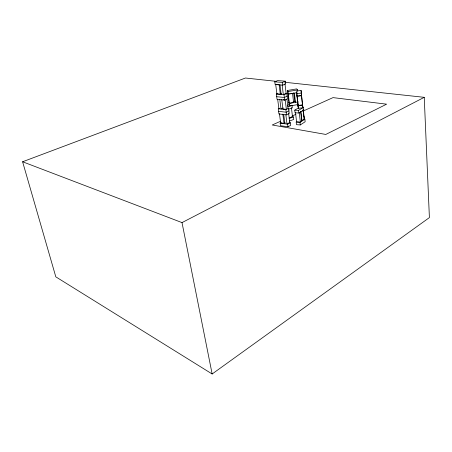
<?xml version="1.0" encoding="UTF-8"?>
<svg xmlns="http://www.w3.org/2000/svg" width="452" height="452" viewBox="0 0 452 452"><rect width="100%" height="100%" fill="white"/><g stroke="black" fill="none" stroke-linecap="round" stroke-linejoin="round"><path stroke-width="0.68" d="M302.783 107.791L302.461 102.384L302.783 107.791L298.393 108.299L298.427 105.485M297.037 93.615L296.987 96.287L301.405 95.762L301.1 90.468L296.732 90.988L296.676 93.632L298.088 105.44L302.484 104.926L301.1 90.468M276.308 81.343L245.453 78.015L22.6 161.765L55.811 276.839L212.146 373.985L429.4 217.598L424.242 97.327L284.72 82.253M304.863 119.181L299.953 122.339L296.173 122.074L296.484 124.667L300.258 124.944L305.156 121.757L304.863 119.181L303.608 119.096M298.862 113.028L303.806 109.949L303.507 107.333L298.552 110.39L294.749 110.169L295.066 112.797L298.862 113.028L298.552 110.39M294.749 110.169L298.619 107.808M281.217 122.605L280.121 123.153L280.455 125.724L287.986 126.746L290.709 125.345L290.393 122.758L289.02 122.577M22.6 161.765L182.009 222.604L424.242 97.327M280.121 123.153L287.664 124.153L290.393 122.758M279.455 113.695L280.635 122.893L284.014 123.34L285.15 122.763M286.506 114.859L289.252 113.497L288.608 108.243L285.85 109.587L278.262 108.729L278.935 113.949L286.506 114.859L285.85 109.587M288.93 110.87L286.178 112.226L278.601 111.345M283.223 107.971L281.02 109.039L279.822 99.643M278.262 108.729L279.364 108.197M277.483 93.541L276.364 94.05L277.053 99.367L284.67 100.129L287.449 98.819L286.788 93.474L285.059 93.315M287.122 96.152L284.336 97.451L276.709 96.711M276.364 94.05L284.003 94.762L286.788 93.474M278.409 84.513L275.669 84.292L276.895 93.813L280.308 94.129L281.472 93.598M280.556 121.243L272.245 124.989L325.796 134.442L386.607 104.175L333.011 97.615L302.947 111.158M292.071 116.057L295.913 114.328M282.799 85.14L285.613 83.886L285.28 81.174L277.607 80.597L274.788 81.829L275.138 84.524L282.799 85.14L282.46 82.417L285.28 81.174M289.438 121.04L293.727 119.447L293.421 116.915L292.065 116.576M289.201 117.899L292.495 116.684L291.399 107.632M289.127 118.497L293.421 116.915M288.619 109.181L292.325 107.847L292.015 105.282M287.687 106.83L291.393 105.502M287.444 105.322L289.297 104.661M297.06 92.671L288.393 94.174L287.625 93.118L287.308 90.519L296.727 88.886L297.552 89.914L297.704 91.225M287.308 90.519L288.077 91.558L297.552 89.914M289.466 93.762L288.252 93.976L289.376 103.197L293.608 102.463L292.506 93.236M290.681 93.553L291.896 93.344M293.427 101.485L295.433 101.141M297.891 104.581L289.834 105.983L289.065 104.864L288.749 102.299L289.523 103.406L298.258 101.886M296.676 93.632L301.1 93.101M298.252 95.909L300.778 95.609M302.484 105.163L298.083 105.678L298.393 108.299M274.788 81.829L282.46 82.417M283.127 99.677L285.195 99.881L286.37 109.333L282.935 108.943L281.749 99.536M293.111 101.773L293.608 102.463M302.173 104L303.094 107.503M303.512 115.661L304.219 117.311L304.512 119.865M297.67 104.129L298.557 106.214M298.636 108.277L297.749 106.163L297.523 104.242M182.009 222.604L212.146 373.985M277.692 99.429L278.895 108.802M279.98 84.914L281.189 94.502M283.72 114.525L284.89 123.786M279.093 84.569L280.308 94.129M282.839 114.102L284.014 123.34M284.003 94.762L284.67 100.129M287.664 124.153L287.986 126.746M282.15 85.089L283.353 94.705L286.139 93.417L284.958 83.835M285.862 114.78L287.02 124.068L289.749 122.673L288.602 113.011M286.93 99.061L288.093 108.491M288.077 91.558L288.393 94.174M289.523 103.406L289.834 105.983M287.771 93.315L288.896 102.508M295.489 112.537L296.591 121.808L300.371 122.074L299.281 112.768M294.399 93.129L295.495 102.367L294.687 101.271L293.67 92.739M300.885 111.288L301.959 120.543L304.151 119.13L303.094 109.909M300.682 111.898L301.761 121.176M297.004 95.304L298.1 104.649M299.953 122.339L300.258 124.944M303.292 109.887L304.117 117.074M301.405 94.779L302.478 104.141M303.06 109.989L303.303 112.09M303.541 114.192L303.704 115.593"/></g></svg>
